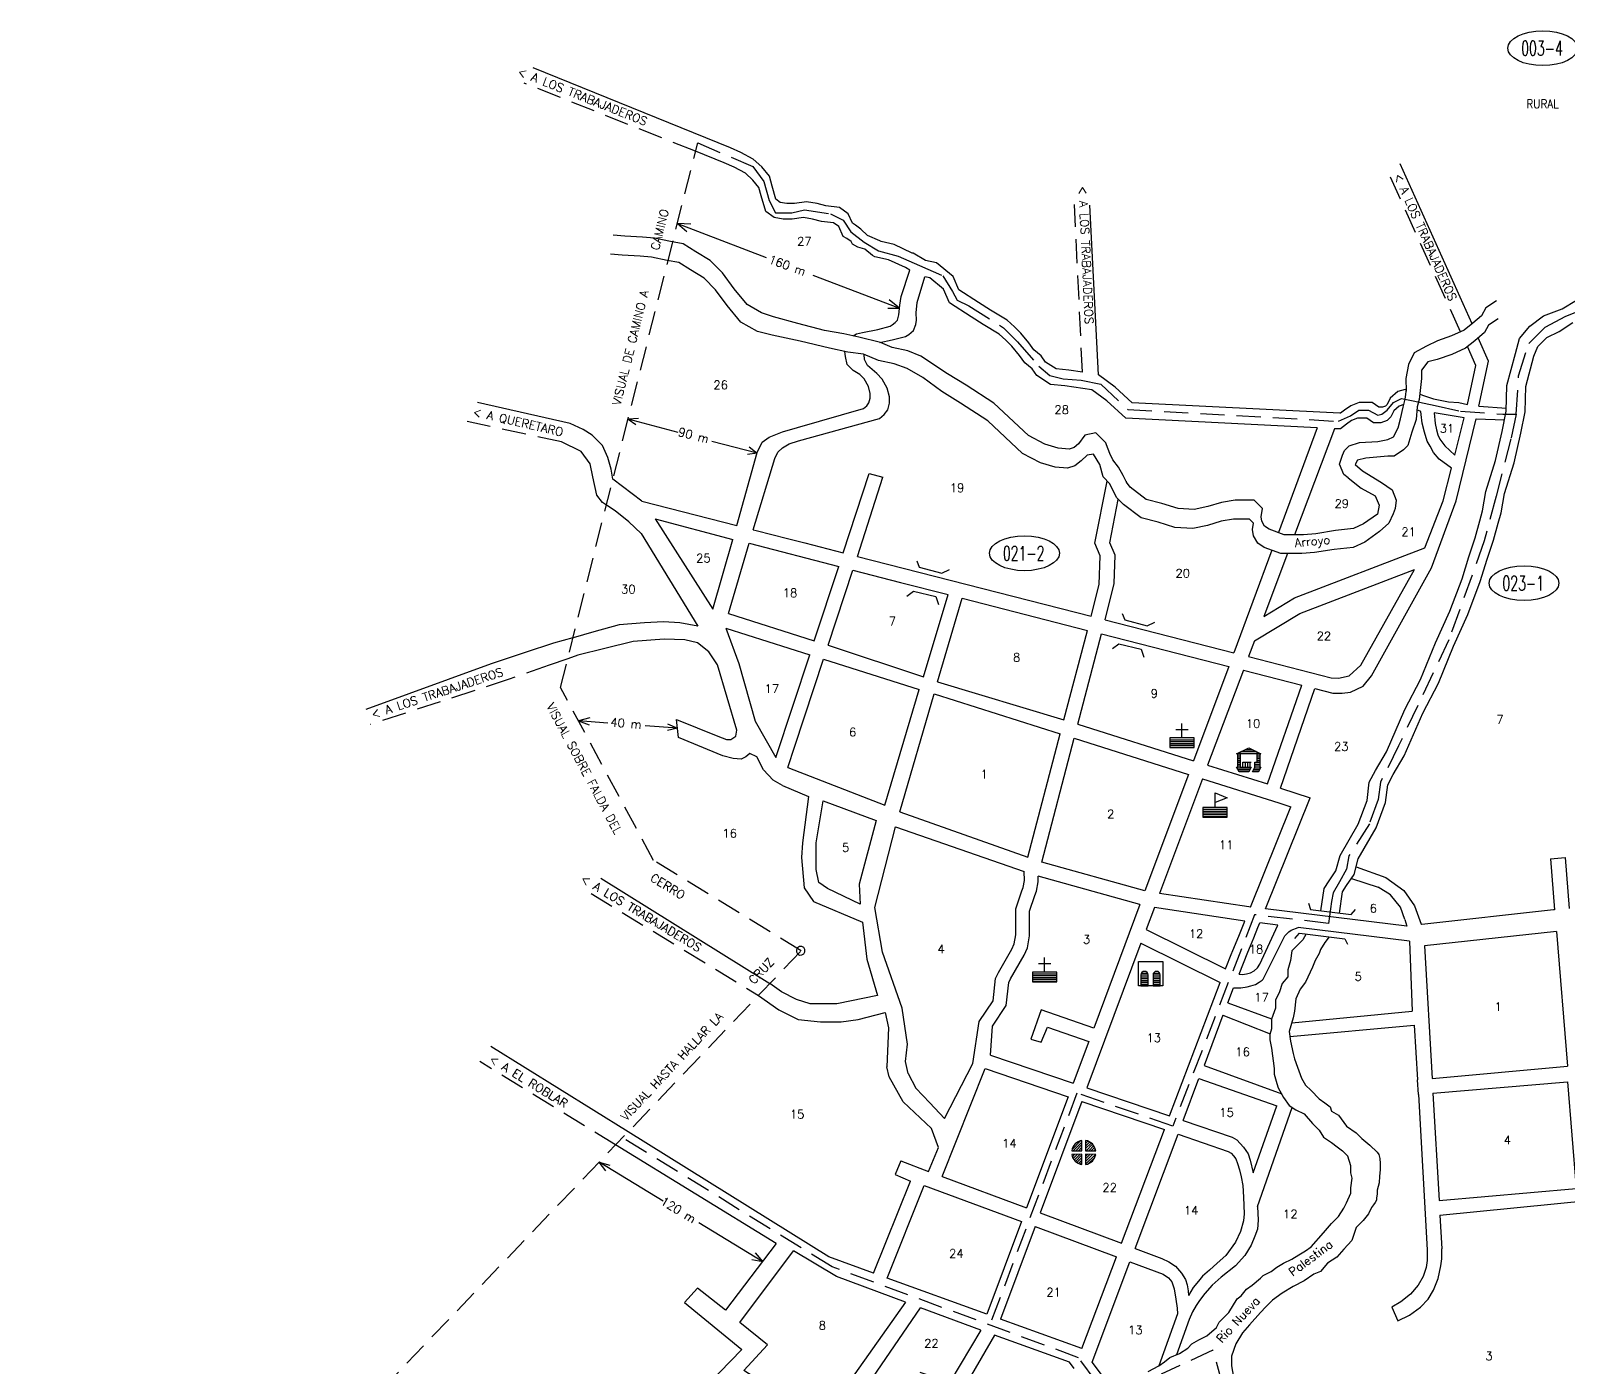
# Model space of a CAD drawing. Extents: x 525738 to 527902, y 1746023 to 1748144.
# Drawn here: x 525771 to 527040, y 1747041 to 1748144 of the extents above; entities that cross this region are included whole.
import ezdxf

# ---------------------------------------------------------------- set-up
doc = ezdxf.new("R2010")
doc.units = 0
doc.header["$LTSCALE"] = 80
doc.header["$MEASUREMENT"] = 0
doc.linetypes.add('HIDDEN', pattern=[0.375, 0.25, -0.125])
doc.layers.get('0').update_dxf_attribs({"linetype": 'CONTINUOUS'})
for name, color, linetype in [('4', 9, 'CONTINUOUS'), ('6', 10, 'CONTINUOUS'), ('9', 5, 'CONTINUOUS'), ('A', 3, 'CONTINUOUS'), ('C', 1, 'CONTINUOUS'), ('D', 6, 'CONTINUOUS'), ('F', 15, 'CONTINUOUS')]:
    doc.layers.add(name, color=color, linetype=linetype)
doc.styles.add('ROMANS', font='ROMANS', dxfattribs={"height": 7})

# ---------------------------------------------------------------- blocks, each defined once
blk = doc.blocks.new('IGL')
for p, q in [((-5, 5), (5, 5)), ((0, -2), (0, 10)), ((-10, -3.5), (10, -3.5)), ((-10, -5), (10, -5)), ((-10, -6.5), (10, -6.5)), ((-10, -8), (10, -8)), ((-10, -9.5), (10, -9.5))]:
    blk.add_line(p, q)
blk.add_lwpolyline([(-10, -2), (-10, -10), (10, -10), (10, -2)], close=True)
blk = doc.blocks.new('ESC')
for p, q in [((0, -2), (0, 10)), ((0, 10), (10, 6)), ((10, 6), (0, 2)), ((-10, -3.5), (10, -3.5)), ((-10, -5), (10, -5)), ((-10, -6.5), (10, -6.5)), ((-10, -8), (10, -8)), ((-10, -9.5), (10, -9.5))]:
    blk.add_line(p, q)
blk.add_lwpolyline([(-10, -2), (-10, -10), (10, -10), (10, -2)], close=True)
blk = doc.blocks.new('PLZ')
for p, q in [((-9, 5.5), (9, 5.5)), ((-9, 4), (-7, 4)), ((-9, 2.5), (-7, 2.5)), ((-9, 1), (-7, 1)), ((-6, 7), (6, 7)), ((-3, 8.5), (3, 8.5)), ((7, 4), (9, 4)), ((7, 2.5), (9, 2.5)), ((7, 1), (9, 1)), ((-9.75, -6.5), (1.75, -6.5)), ((-9, -0.5), (-7, -0.5)), ((-9, -2), (-7, -2)), ((-9, -3.5), (-7, -3.5)), ((-9, -5), (-7, -5)), ((-9, -8), (1, -8)), ((-8.25, -9.5), (0.25, -9.5)), ((-5, -2), (2, -2)), ((-5, -6), (-5, -2)), ((-3, -2), (-3, -6)), ((-1, -2), (-1, -6)), ((1, -2), (1, -6)), ((3.25, -9.5), (8.25, -9.5)), ((4, -8), (9, -8)), ((4.75, -6.5), (9.75, -6.5)), ((5, -3.5), (9, -3.5)), ((5, -5), (9, -5)), ((7, -0.5), (9, -0.5)), ((7, -2), (9, -2))]:
    blk.add_line(p, q)
blk.add_lwpolyline([(0, 10), (10, 5), (9, 5), (9, -6), (10, -6), (8, -10), (3, -10), (5, -6), (5, -2), (7, -2), (7, 5), (-7, 5), (-7, -6), (2, -6), (0, -10), (-8, -10), (-10, -6), (-9, -6), (-9, 5), (-10, 5)], close=True)
blk = doc.blocks.new('PAL')
for p, q in [((-7.598076, 0.5), (-2.401924, 0.5)), ((2.401924, 0.5), (7.598076, 0.5)), ((-8, -1), (-2, -1)), ((-8, -2.5), (-2, -2.5)), ((-8, -4), (-2, -4)), ((-8, -5.5), (-2, -5.5)), ((-8, -7), (-2, -7)), ((-8, -8.5), (-2, -8.5)), ((-8, -10), (-2, -10)), ((2, -1), (8, -1)), ((2, -2.5), (8, -2.5)), ((2, -4), (8, -4)), ((2, -5.5), (8, -5.5)), ((2, -7), (8, -7)), ((2, -8.5), (8, -8.5)), ((2, -10), (8, -10))]:
    blk.add_line(p, q)
blk.add_lwpolyline([(-10, -10), (-10, 10), (10, 10), (10, -10)], close=True)
for points in [[(-2, -10), (-2, -1, 1), (-8, -1), (-8, -10)], [(8, -10), (8, -1, 1), (2, -1), (2, -10)]]:
    blk.add_lwpolyline(points, format="xyb")
blk = doc.blocks.new('ELL')
blk.add_circle((0, 0), 1)
blk = doc.blocks.new('POSTE')
at = {"layer": 'F', "color": 15}
for p, q in [((2.970378, -2.302017), (2.055459, -3.941902)), ((2.055459, -3.941902), (2.083059, -5.819543)), ((2.083059, -5.819543), (3.045781, -7.431828)), ((4.582663, -1.339295), (2.970378, -2.302017)), ((3.045781, -7.431828), (4.685666, -8.346746)), ((6.460304, -1.311695), (4.582663, -1.339295)), ((4.685666, -8.346746), (6.563307, -8.319147)), ((8.100188, -2.226614), (6.460304, -1.311695)), ((6.563307, -8.319147), (8.175592, -7.356424)), ((9.062911, -3.838899), (8.100188, -2.226614)), ((8.175592, -7.356424), (9.09051, -5.71654)), ((9.09051, -5.71654), (9.062911, -3.838899))]:
    blk.add_line(p, q, dxfattribs=at)
blk = doc.blocks.new('SME')
for p, q in [((-9.88686, 1.5), (-1.498153, 1.506218)), ((-9.650157, 2.621921), (-2.621921, 9.650157)), ((-8.64984, 1.500917), (-1.499727, 8.65103)), ((-6.526947, 1.50249), (-1.49926, 6.530177)), ((-4.404053, 1.504064), (-1.498793, 4.409324)), ((-2.281159, 1.505637), (-1.498325, 2.288471)), ((-1.498153, 1.506218), (-1.5, 9.88686)), ((1.5, 9.88686), (1.524648, 1.506218)), ((1.507269, 7.415385), (3.47039, 9.378507)), ((1.513489, 5.300286), (4.919461, 8.706257)), ((1.51971, 3.185186), (6.189124, 7.8546)), ((1.524648, 1.506218), (9.88686, 1.5)), ((1.961737, 1.505893), (7.295316, 6.839471)), ((4.081481, 1.504317), (8.241248, 5.664083)), ((6.201226, 1.50274), (9.018655, 4.32017)), ((8.32097, 1.501164), (9.604462, 2.784657)), ((-1.498153, -1.433517), (-9.88686, -1.5)), ((-9.835546, -1.806109), (-9.526582, -1.497145)), ((-9.378507, -3.47039), (-7.388315, -1.480198)), ((-8.706257, -4.919461), (-5.250048, -1.463252)), ((-7.8546, -6.189124), (-3.111781, -1.446305)), ((-6.839471, -7.295316), (-1.498267, -1.954111)), ((-5.664083, -8.241248), (-1.49873, -4.075895)), ((-4.32017, -9.018655), (-1.499194, -6.197679)), ((-2.784656, -9.604462), (-1.499657, -8.319463)), ((-1.5, -9.88686), (-1.498153, -1.433517)), ((1.524648, -1.433517), (1.5, -9.88686)), ((1.500949, -9.561497), (9.565005, -1.497441)), ((1.507152, -7.433974), (7.460417, -1.480709)), ((1.513356, -5.30645), (5.355829, -1.463976)), ((1.519559, -3.178927), (3.251241, -1.447244)), ((9.88686, -1.5), (1.524648, -1.433517)), ((4.033158, -9.150609), (9.150609, -4.033158))]:
    blk.add_line(p, q)
for start, end in [(98.626927, 171.373073), (8.626927, 81.373073), (188.626927, 261.373073), (278.626927, 351.373073)]:
    blk.add_arc((0, 0), 10, start, end)
blk = doc.blocks.new('CUATRO')
at = {"layer": 'A', "color": 3}
blk.add_blockref('SME', (15.846091, -14.771418), dxfattribs=at)

msp = doc.modelspace()

# ---------------------------------------------------------------- linework, layer by layer
at = {"layer": '4', "linetype": 'HIDDEN'}
for points in [[(526208.396004, 1747601.630364), (526321.639392, 1748051.120479)], [(526321.639392, 1748051.120479), (526366.962544, 1748031.441158), (526376.042324, 1748019.123267), (526376.042324, 1748019.123267), (526380.58221, 1748003.563829), (526385.770658, 1747993.190865), (526399.390331, 1747993.190865), (526409.767219, 1747995.784107), (526431.169563, 1747992.542556), (526441.546452, 1747987.356077), (526448.032008, 1747977.631422), (526459.057457, 1747969.203392), (526470.73146, 1747962.071984), (526486.945357, 1747957.53381), (526504.456362, 1747949.754093), (526523.91303, 1747941.326057), (526531.695701, 1747928.359857), (526535.587034, 1747921.228449), (526545.315374, 1747916.690275), (526573.851829, 1747898.537595), (526585.525832, 1747886.868012), (526603.036838, 1747866.7704), (526612.116617, 1747858.990678), (526623.142067, 1747856.397441), (526638.058848, 1747855.100818), (526654.272738, 1747851.859271), (526676.323637, 1747831.113349), (526850.240172, 1747821.290063), (526859.968519, 1747825.828233), (526867.102636, 1747830.366408), (526874.885314, 1747830.366408), (526882.667985, 1747826.476547), (526885.910769, 1747827.124857), (526890.450662, 1747830.366408), (526895.63911, 1747836.849516), (526902.124672, 1747840.091067), (526902.124672, 1747840.091067), (526911.853019, 1747838.146139), (526930.012592, 1747834.256273), (526950.766395, 1747829.718099), (526985.788438, 1747827.124857), (526996.813894, 1747827.124857), (526998.759563, 1747858.892075), (527007.190795, 1747885.47281), (527020.810474, 1747899.087335), (527037.672938, 1747908.163684), (527054.535402, 1747914.646787)], [(526996.813894, 1747827.124857), (526992.468254, 1747806.885388), (526980.14567, 1747759.558659), (526970.417317, 1747722.604917), (526941.232249, 1747640.917689), (526899.724605, 1747553.395663), (526884.807791, 1747523.573343), (526882.862121, 1747509.31049), (526875.727998, 1747489.212839), (526858.778635, 1747462.767706), (526856.832965, 1747451.7464), (526850.995944, 1747441.373407), (526845.807484, 1747432.297039), (526844.510368, 1747425.165602), (526841.916132, 1747407.012865), (526780.951702, 1747414.144296), (526713.50169, 1747239.748337), (526634.377642, 1747266.977448), (526562.536527, 1747075.676595)], [(525771.440133, 1746672.660832), (526040.228679, 1747000.755444), (526407.006085, 1747384.511436), (526285.241675, 1747458.851758), (526208.396004, 1747601.630364)], [(526667.236904, 1747005.903701), (526635.697562, 1747048.690884), (526432.569404, 1747123.615436), (526259.53581, 1747230.214577)], [(526762.981344, 1746996.895872), (526746.648472, 1747054.883766), (526703.845073, 1747035.179144)]]:
    msp.add_lwpolyline(points, dxfattribs=at)
at = {"layer": '6', "color": 10, "linetype": 'CONTINUOUS'}
for points in [[(526451.822875, 1747983.1902), (526449.41158, 1747984.673511), (526445.790025, 1747992.517247), (526438.611596, 1747997.64275), (526427.391816, 1747999.04469), (526420.073279, 1748000.87363), (526411.364206, 1748002.324591), (526401.493409, 1748001.008984), (526395.042781, 1748001.008984), (526389.70233, 1748001.898722), (526386.02534, 1748004.571885), (526382.946612, 1748015.343353), (526380.728146, 1748023.47464), (526374.547806, 1748031.197137), (526367.320565, 1748037.699193), (526357.112406, 1748043.141482), (526348.742114, 1748047.00323), (526185.964181, 1748112.841265)], [(526960.43602, 1747901.645646), (526901.125945, 1748033.660872)], [(526471.824372, 1747970.150051), (526461.692227, 1747974.662388), (526456.060338, 1747979.729166), (526451.822875, 1747983.1902)], [(526638.962204, 1747861.800871), (526627.742097, 1747863.35863), (526617.400776, 1747864.446777), (526608.568975, 1747870.058108), (526605.052173, 1747875.331313), (526598.781487, 1747880.345961), (526594.82604, 1747885.994459), (526588.240487, 1747893.894137), (526582.917683, 1747899.214924), (526576.74782, 1747904.697167), (526563.22637, 1747913.064417), (526553.363919, 1747919.226116), (526537.069476, 1747929.897737), (526532.269077, 1747940.694545), (526518.616933, 1747952.067027), (526509.394885, 1747954.042428), (526499.442338, 1747960.011694), (526498.489629, 1747960.011694), (526483.646944, 1747967.133488), (526472.817527, 1747969.539111), (526471.824372, 1747970.150051)], [(526965.865483, 1747833.658189), (526974.053928, 1747870.969028), (526965.516482, 1747890.201056)], [(526956.65503, 1747835.125919), (526963.497349, 1747867.244588), (526956.488629, 1747882.873502)], [(526905.10269, 1747847.555209), (526899.227423, 1747845.84947), (526892.895911, 1747840.424512), (526890.292865, 1747835.220395), (526888.98733, 1747833.915355), (526886.521123, 1747832.990877), (526883.561156, 1747832.990877), (526877.972384, 1747836.715318), (526867.270889, 1747836.715318), (526860.336675, 1747834.115971), (526855.20788, 1747830.453932), (526851.96802, 1747828.024957), (526851.268547, 1747828.024957), (526679.986959, 1747836.585794), (526666.001031, 1747849.44797), (526652.350977, 1747859.681636)], [(526917.304052, 1747843.670599), (526921.008201, 1747842.363747), (526928.459929, 1747839.880777), (526940.879483, 1747837.397807), (526949.573164, 1747836.777067), (526956.65503, 1747835.125919)], [(526251.681235, 1747773.439809), (526250.26353, 1747781.751617), (526247.447592, 1747791.32218), (526242.942093, 1747801.45572), (526234.494273, 1747809.900337), (526227.172836, 1747814.404132), (526216.472269, 1747819.4709), (526139.878742, 1747836.923105)], [(526965.865483, 1747833.658189), (526988.667388, 1747832.195313)], [(526218.739057, 1747642.684417), (526202.549048, 1747638.368722), (526179.329154, 1747630.568133), (526151.275199, 1747621.076372), (526047.859182, 1747583.514033)], [(526381.001966, 1747357.303554), (526241.649972, 1747443.978825)], [(526264.151924, 1747235.044376), (526150.929824, 1747305.582202)]]:
    msp.add_lwpolyline(points, dxfattribs=at)
at = {"layer": '6', "color": 10, "linetype": 'HIDDEN'}
for points in [[(526319.861832, 1748044.064917), (526178.427498, 1748100.285173)], [(526950.954803, 1747895.213512), (526892.076123, 1748025.117557)], [(526246.292499, 1747752.050626), (526242.942093, 1747754.165871), (526238.436587, 1747760.35859), (526235.057464, 1747775.558898), (526232.804712, 1747786.255412), (526225.483274, 1747796.388953), (526209.150825, 1747804.270591), (526131.430922, 1747821.159824)], [(526214.389359, 1747625.419427), (526199.207932, 1747619.999541), (526166.168092, 1747608.502552), (526051.813688, 1747571.131004)], [(526233.663963, 1747431.683755), (526371.774261, 1747347.648686)], [(526253.841558, 1747224.256731), (526141.815597, 1747293.065737)]]:
    msp.add_lwpolyline(points, dxfattribs=at)
at = {"layer": '6', "linetype": 'HIDDEN'}
msp.add_lwpolyline([(526638.962204, 1747861.800871), (526632.47707, 1748000.232187)], dxfattribs=at)
at = {"layer": '6', "linetype": 'CONTINUOUS'}
msp.add_lwpolyline([(526652.350977, 1747859.681636), (526645.047173, 1747999.729547)], dxfattribs=at)
at = {"layer": '9', "linetype": 'CONTINUOUS'}
for points in [[(526658.761197, 1747801.833224), (526658.332619, 1747803.546889), (526650.116794, 1747811.759603), (526640.987479, 1747809.934427), (526635.843506, 1747802.735594), (526632.024519, 1747799.554312), (526627.959017, 1747798.393181), (526619.04371, 1747799.135839), (526607.950968, 1747802.303994), (526594.34886, 1747809.502381), (526565.965068, 1747836.155844), (526543.007204, 1747851.161065), (526527.790099, 1747860.456889), (526505.694273, 1747874.925035), (526494.993719, 1747879.428825), (526482.040419, 1747882.243691), (526472.466236, 1747886.184508), (526454.444251, 1747890.688298), (526442.054136, 1747893.503168), (526426.284899, 1747896.318034), (526404.3206, 1747901.947775), (526384.045869, 1747907.577511), (526374.229993, 1747910.817982), (526362.293819, 1747917.529541), (526351.755744, 1747930.494561), (526342.073912, 1747943.692064), (526331.831346, 1747953.930749), (526320.086869, 1747961.155385), (526309.729779, 1747967.743761), (526299.24021, 1747969.650233), (526286.026786, 1747972.291917), (526276.142382, 1747973.190156), (526261.428214, 1747974.055369), (526251.990869, 1747974.912982)], [(526667.032572, 1747758.291211), (526661.584644, 1747769.571922), (526656.136723, 1747775.406778), (526653.412756, 1747785.520519), (526647.964835, 1747794.0783), (526642.906046, 1747793.300322), (526638.000985, 1747788.74255), (526632.807752, 1747784.416497), (526626.748978, 1747782.686075), (526616.362506, 1747783.551284), (526604.244964, 1747787.012128), (526589.530795, 1747794.799029), (526560.968007, 1747821.620578), (526538.463986, 1747836.329167), (526522.884282, 1747845.846496), (526507.383834, 1747857.472848), (526494.430534, 1747864.791509), (526483.729981, 1747868.732321), (526470.776681, 1747871.547192), (526458.386559, 1747876.613955), (526445.433259, 1747878.302874), (526430.227206, 1747881.680718), (526406.010161, 1747887.310454), (526382.919493, 1747892.377222), (526370.958991, 1747895.263457), (526357.110365, 1747903.050363), (526345.858351, 1747916.893744), (526336.337422, 1747929.871917), (526326.816486, 1747939.389245), (526315.564479, 1747946.310938), (526306.043543, 1747952.367417), (526296.522613, 1747954.097839), (526283.539522, 1747956.693475), (526274.018586, 1747957.558683), (526259.304418, 1747958.423897), (526249.783488, 1747959.289105)], [(526835.65405, 1747417.448088), (526838.263431, 1747435.748736), (526842.565994, 1747442.200136), (526848.120528, 1747450.276407), (526851.443112, 1747463.008152), (526866.337031, 1747488.77632), (526873.746511, 1747508.351107), (526875.495988, 1747523.507469), (526880.712562, 1747533.284844), (526889.675585, 1747548.558541), (526904.877948, 1747583.454448), (526917.847669, 1747608.256686), (526930.219931, 1747638.613452), (526942.056316, 1747664.530961), (526952.083181, 1747691.259125), (526957.803189, 1747709.531415), (526962.86103, 1747725.260943), (526966.772548, 1747739.225366), (526968.947987, 1747747.380171), (526971.801212, 1747763.352191), (526979.773373, 1747788.967283), (526985.341624, 1747812.901686), (526988.60086, 1747829.734719), (526989.172678, 1747850.883829), (526996.113852, 1747877.347085), (526999.638171, 1747889.644249), (527008.121974, 1747899.820956), (527019.433706, 1747908.30154), (527034.704549, 1747913.955268), (527046.581869, 1747921.305109)], [(526980.592838, 1747920.664166), (526971.769092, 1747914.783898), (526968.118582, 1747908.397935), (526961.102872, 1747902.164112), (526953.926314, 1747896.584458), (526943.436571, 1747891.744873), (526931.84911, 1747887.608061), (526922.724383, 1747883.226956), (526912.567946, 1747877.893705), (526907.937195, 1747868.056375), (526905.676747, 1747856.653881), (526905.991513, 1747846.27298)], [(526981.780344, 1747905.902089), (526973.990492, 1747900.710823), (526970.52833, 1747894.654343), (526962.738478, 1747887.732655), (526954.948626, 1747881.676176), (526943.696619, 1747876.48491), (526931.57907, 1747872.158852), (526923.789218, 1747870.42843), (526918.595986, 1747863.506742), (526918.595986, 1747856.585049), (526916.864908, 1747839.280824), (526915.133831, 1747833.224345), (526914.268289, 1747822.841813), (526910.806134, 1747812.459276), (526907.343979, 1747801.21153), (526903.881824, 1747797.750686), (526896.091972, 1747792.55942), (526890.898733, 1747792.55942), (526872.722416, 1747790.828998), (526865.798099, 1747789.098576), (526864.067022, 1747785.637727), (526870.125796, 1747780.446461), (526885.7055, 1747770.929138), (526894.360894, 1747764.872658), (526897.823049, 1747756.220548), (526896.957507, 1747749.298855), (526895.22643, 1747744.972802), (526891.764275, 1747737.185901), (526883.974423, 1747730.264208), (526871.856874, 1747721.612098), (526862.335944, 1747717.28604), (526846.75624, 1747715.555618), (526830.310994, 1747712.959983), (526819.924529, 1747712.094774), (526802.613747, 1747712.094774), (526788.765121, 1747717.28604), (526783.571888, 1747720.746885), (526780.109727, 1747726.803364), (526779.244191, 1747731.99463), (526780.109727, 1747737.185901), (526776.647572, 1747740.646745), (526772.319875, 1747740.646745), (526763.664487, 1747740.646745), (526753.278016, 1747738.916323), (526742.026009, 1747735.455479), (526729.90846, 1747732.859843), (526715.194298, 1747733.725057), (526701.345671, 1747738.05111), (526687.497045, 1747741.511954), (526672.782883, 1747752.759704), (526667.032572, 1747758.291211)], [(526850.934773, 1747415.557554), (526853.448693, 1747433.188694), (526856.842184, 1747438.277002), (526863.063579, 1747447.322886), (526866.45707, 1747460.326339), (526881.162202, 1747485.767885), (526889.080346, 1747506.686489), (526890.777094, 1747521.386047), (526895.301747, 1747529.86656), (526904.405328, 1747545.37978), (526919.676106, 1747580.432729), (526932.684549, 1747605.309014), (526945.12741, 1747635.839003), (526957.004677, 1747661.84603), (526967.185203, 1747688.9838), (526972.955161, 1747707.415655), (526978.045421, 1747723.246004), (526982.004506, 1747737.380243), (526984.266842, 1747745.860789), (526987.094759, 1747761.691137), (526995.012935, 1747787.13277), (527000.668775, 1747811.443664), (527004.062272, 1747828.970122), (527004.62786, 1747849.888793), (527011.232437, 1747875.068771), (527014.625947, 1747882.983965), (527021.978556, 1747890.333787), (527032.159087, 1747895.422124), (527043.470787, 1747902.771946)], [(526858.127711, 1747774.698965), (526854.625478, 1747777.42189), (526851.123246, 1747785.979652), (526853.458068, 1747793.370449), (526855.014618, 1747797.260339), (526858.905982, 1747801.150233), (526867.466984, 1747803.873158), (526882.643317, 1747804.651136), (526890.815186, 1747806.207092), (526895.484823, 1747808.54103), (526899.376188, 1747815.931823), (526901.32187, 1747823.32262), (526903.656692, 1747833.047346), (526905.213241, 1747839.660165), (526905.66816, 1747843.531867), (526905.991513, 1747846.27298)], [(526675.283491, 1747771.117726), (526672.480493, 1747776.573747), (526668.589122, 1747783.575567), (526663.919472, 1747789.410418), (526661.584644, 1747794.856283), (526658.761197, 1747801.833224)], [(526858.127711, 1747774.698965), (526869.023534, 1747766.141204), (526880.308496, 1747759.917376), (526883.810722, 1747752.137592), (526882.419205, 1747744.767094), (526870.945581, 1747736.574756), (526862.652988, 1747732.806822), (526847.786201, 1747731.155583), (526831.412516, 1747728.571243), (526821.43678, 1747727.740248), (526805.298838, 1747727.740248), (526792.91072, 1747732.384031), (526789.255443, 1747734.81996), (526786.877211, 1747738.980284), (526786.310851, 1747742.377172), (526787.477633, 1747749.375249), (526780.558044, 1747756.292219), (526764.960154, 1747756.292219), (526753.79766, 1747754.432509), (526742.429776, 1747750.936024), (526731.23553, 1747748.538164), (526717.878594, 1747749.323571), (526704.500567, 1747753.502617), (526691.559815, 1747756.736579), (526678.337187, 1747766.844175), (526675.283491, 1747771.117726), (526675.200789, 1747771.944427)]]:
    msp.add_lwpolyline(points, dxfattribs=at)
at = {"layer": '9'}
for points in [[(526823.546613, 1747398.336623), (526820.779732, 1747393.491974), (526811.742018, 1747384.44939), (526810.612304, 1747376.537129), (526808.352875, 1747368.624868), (526808.352875, 1747362.973253), (526803.834018, 1747357.321638), (526801.57459, 1747350.5397), (526798.185447, 1747343.757763), (526798.185447, 1747336.975825), (526794.796304, 1747327.933241), (526794.796304, 1747320.02098), (526793.66659, 1747315.499688), (526793.66659, 1747310.978396), (526794.796304, 1747304.196458), (526797.055733, 1747287.241613), (526797.055733, 1747282.720321), (526799.315161, 1747274.80806), (526800.444875, 1747271.417091), (526804.963732, 1747263.50483), (526809.48259, 1747256.722892), (526815.131161, 1747253.331923), (526821.909446, 1747249.940954), (526828.687732, 1747242.028693), (526834.336303, 1747236.377078), (526837.725446, 1747230.725463), (526844.503732, 1747226.204171), (526849.022589, 1747222.813202), (526853.541446, 1747219.422233), (526857.862364, 1747215.098987)], [(526842.62977, 1747395.952132), (526838.855161, 1747391.231328), (526835.466018, 1747385.579713), (526834.336303, 1747382.188744), (526830.947161, 1747376.537129), (526828.687732, 1747370.885514), (526823.039161, 1747358.451961), (526818.520304, 1747352.800346), (526815.131161, 1747344.888086), (526814.001447, 1747334.715179), (526812.871732, 1747329.063564), (526809.48259, 1747317.760334), (526810.612304, 1747309.848073), (526812.871732, 1747299.675166), (526814.001447, 1747295.153874), (526816.260875, 1747288.371936), (526819.650018, 1747279.329352), (526823.039161, 1747273.677737), (526827.558018, 1747269.156445), (526834.336303, 1747262.374507), (526838.855161, 1747258.983538), (526843.374018, 1747255.592569), (526844.503732, 1747252.2016), (526850.152303, 1747248.810631), (526856.930589, 1747239.768047), (526864.838589, 1747234.116432), (526869.357446, 1747229.59514), (526876.135731, 1747223.943525), (526882.050087, 1747218.189826), (526883.346662, 1747216.40771)], [(526693.087137, 1747037.428175), (526702.124852, 1747041.950563), (526706.643709, 1747045.342354), (526711.162566, 1747048.734145), (526719.070566, 1747052.125936), (526725.848851, 1747056.648324), (526729.237994, 1747060.040115), (526734.886565, 1747063.431906), (526741.664851, 1747066.823697), (526749.572851, 1747073.607279), (526751.832279, 1747078.129667), (526756.351136, 1747082.652055), (526759.740279, 1747086.043847), (526766.518565, 1747097.349817), (526769.907708, 1747099.611011), (526774.426565, 1747105.263996), (526778.945422, 1747108.655787), (526785.723707, 1747114.308772), (526787.983136, 1747116.569966), (526794.761422, 1747119.961757), (526799.280279, 1747123.353548), (526804.92885, 1747126.745339), (526811.707136, 1747130.13713), (526817.355707, 1747133.528921), (526823.004278, 1747136.920712), (526827.523135, 1747140.312503), (526837.690564, 1747151.618473), (526844.468849, 1747159.532652), (526850.117421, 1747165.185637), (526854.636278, 1747171.969219), (526856.895706, 1747176.491607), (526860.284849, 1747184.405786), (526860.284849, 1747188.928174), (526861.414563, 1747196.842353), (526860.284849, 1747201.364741), (526860.284849, 1747207.017726), (526857.862364, 1747215.098987)], [(526881.655441, 1747180.508627), (526881.417197, 1747178.762152), (526880.464215, 1747176.618757), (526878.955327, 1747174.713513), (526877.36702, 1747172.570114), (526874.971135, 1747167.446831), (526870.452278, 1747161.793846), (526864.803706, 1747156.140861), (526861.116581, 1747145.530336), (526854.614873, 1747138.221441), (526848.925874, 1747131.724647), (526841.079707, 1747126.745339), (526835.431135, 1747119.961757), (526829.782564, 1747117.700563), (526821.874564, 1747112.047578), (526812.83685, 1747107.52519), (526803.799136, 1747101.872205), (526795.891136, 1747096.21922), (526790.242565, 1747090.566235), (526785.723707, 1747086.043847), (526776.685993, 1747075.868473), (526771.037422, 1747069.084891), (526765.388851, 1747060.040115), (526761.999708, 1747049.864742), (526761.999708, 1747041.950563), (526765.325495, 1747023.398906)]]:
    msp.add_lwpolyline(points, dxfattribs=at)
at = {"layer": '9', "color": 5, "linetype": 'CONTINUOUS'}
msp.add_lwpolyline([(526883.346662, 1747216.40771), (526884.31909, 1747213.167501), (526884.661341, 1747208.841109), (526884.661341, 1747203.722052), (526884.149799, 1747198.602994), (526883.638258, 1747192.972031), (526882.103633, 1747186.829162), (526881.973103, 1747183.525259), (526881.655441, 1747180.508627)], dxfattribs=at)
at = {"layer": 'D', "linetype": 'CONTINUOUS'}
for points in [[(526304.847048, 1747984.467646), (526378.158512, 1747956.534632)], [(526315.905254, 1747983.924544), (526304.847048, 1747984.467646), (526312.659576, 1747978.025825)], [(526416.653245, 1747941.867432), (526488.143071, 1747914.628496)], [(526478.486413, 1747914.610286), (526488.143071, 1747914.628496), (526479.666917, 1747921.394361)], [(526272.845876, 1747823.720572), (526264.155653, 1747822.953759), (526270.559181, 1747818.621696)], [(526305.378844, 1747812.094134), (526264.155653, 1747822.953759)], [(526370.598829, 1747794.912918), (526333.392629, 1747804.714327)], [(526363.955588, 1747800.336343), (526370.598829, 1747794.912918), (526362.548608, 1747794.006938)], [(526232.50279, 1747576.63132), (526223.161523, 1747574.196154), (526232.125566, 1747570.976099)], [(526247.606384, 1747572.337), (526223.161523, 1747574.196154)], [(526304.998262, 1747567.972062), (526278.309831, 1747570.00185)], [(526296.618735, 1747571.730059), (526304.998262, 1747567.972062), (526296.806993, 1747566.074838)], [(526293.069933, 1747177.895482), (526240.234106, 1747210.019373)], [(526245.801861, 1747202.938848), (526240.234106, 1747210.019373), (526249.213857, 1747207.553333)], [(526375.418455, 1747127.828035), (526322.526318, 1747159.986162)], [(526368.954329, 1747135.308224), (526375.418455, 1747127.828035), (526366.1432, 1747129.488238)]]:
    msp.add_lwpolyline(points, dxfattribs=at)
at = {"layer": 'F'}
for p, q in [((526353.773103, 1747735.364218), (526370.77287, 1747795.528873)), ((526367.361175, 1747731.88086), (526385.157901, 1747790.524676)), ((526441.73, 1747712.814), (526463.113232, 1747778.244748)), ((526463.113232, 1747778.244748), (526474.398246, 1747775.132817)), ((526453.381165, 1747709.827499), (526474.398246, 1747775.132817)), ((526275.467584, 1747755.438154), (526353.773103, 1747735.364218)), ((526286.575702, 1747740.689212), (526334.126184, 1747666.198026)), ((526286.575702, 1747740.689212), (526350.449486, 1747723.662655)), ((526274.871604, 1747728.592295), (526321.671806, 1747652.303698)), ((526367.361175, 1747731.88086), (526369.702177, 1747731.280735)), ((526369.702177, 1747731.280735), (526395.734, 1747724.606)), ((526395.734, 1747724.606), (526410.067, 1747720.931)), ((526334.126184, 1747666.198026), (526350.449248, 1747723.662719)), ((526346.90094, 1747662.650824), (526364.082196, 1747720.785981)), ((526364.082196, 1747720.785981), (526437.963, 1747701.391)), ((526410.067, 1747720.931), (526441.73, 1747712.814)), ((526417.757, 1747640.118), (526437.963, 1747701.391)), ((526453.381165, 1747709.827499), (526646.056, 1747660.431)), ((526429.2, 1747636.5), (526449.613942, 1747698.404823)), ((526449.613942, 1747698.404823), (526489.01, 1747688.305)), ((526489.01, 1747688.305), (526528.201, 1747678.257)), ((526646.056, 1747660.431), (526652.842711, 1747686.529382)), ((526657.68, 1747657.451), (526665.086883, 1747687.495007)), ((526507.857398, 1747610.477426), (526528.201, 1747678.257)), ((526519.540939, 1747606.298764), (526539.875, 1747675.264)), ((526539.875, 1747675.264), (526643.019, 1747648.821)), ((526346.90094, 1747662.650824), (526417.757, 1747640.118)), ((526344.771817, 1747650.590347), (526413.999, 1747628.72)), ((526623.715, 1747575.013), (526643.019, 1747648.821)), ((526657.68, 1747657.451), (526763.910554, 1747630.216981)), ((526429.2, 1747636.5), (526507.857398, 1747610.477426)), ((526635.171, 1747571.391), (526654.643, 1747645.841)), ((526654.643, 1747645.841), (526759.687458, 1747618.911198)), ((526386.115956, 1747543.868171), (526413.999, 1747628.72)), ((526401.707, 1747553.129), (526425.441, 1747625.103)), ((526425.441, 1747625.103), (526504.365009, 1747600.004238)), ((526775.978979, 1747627.123034), (526844.225, 1747609.627)), ((526771.708771, 1747615.83101), (526819.932914, 1747603.706088)), ((526475.843854, 1747504.581849), (526504.365009, 1747600.004238)), ((526500.678, 1747601.32), (526500.678, 1747601.32)), ((526519.540939, 1747606.298764), (526623.715, 1747575.013)), ((526791.704865, 1747522.077308), (526819.932914, 1747603.706088)), ((526802.290382, 1747518.550135), (526830.61102, 1747600.792025)), ((526830.61102, 1747600.792025), (526845.479196, 1747597.076386)), ((526488.313818, 1747499.173544), (526516.702111, 1747596.366626)), ((526516.702111, 1747596.366626), (526620.675, 1747563.388)), ((526594.062, 1747461.634), (526620.675, 1747563.388)), ((526605.429862, 1747457.67547), (526632.131, 1747559.767)), ((526632.131, 1747559.767), (526726.458096, 1747529.949168)), ((526635.171, 1747571.391), (526730.661773, 1747541.205608)), ((526395.923, 1747535.589), (526401.707, 1747553.129)), ((526395.923, 1747535.589), (526475.843854, 1747504.581849)), ((526742.118755, 1747537.583965), (526791.704865, 1747522.077308)), ((526737.915066, 1747526.327494), (526800.904, 1747506.416)), ((526789.849192, 1747418.947114), (526826.792865, 1747510.731758)), ((526488.313818, 1747499.173544), (526594.062, 1747461.634)), ((526777.518386, 1747420.448695), (526810.854, 1747503.271)), ((526800.904, 1747506.416), (526810.854, 1747503.271)), ((526484.797028, 1747486.833892), (526591.009, 1747449.964)), ((527025.014636, 1747460.210815), (527028.435814, 1747418.351133)), ((527037.154053, 1747461.277349), (527040.455259, 1747419.271774)), ((526864.729086, 1747453.70491), (526889.368328, 1747444.863403)), ((526860.894492, 1747444.169042), (526883.030868, 1747437.019996)), ((526889.368328, 1747444.863403), (526904.155737, 1747434.304971)), ((526904.155737, 1747434.304971), (526912.90747, 1747421.634852)), ((526912.90747, 1747421.634852), (526918.438436, 1747406.310354)), ((526768.437, 1747397.886), (526772.898619, 1747408.970888)), ((526904.994, 1747410.174), (526906.436146, 1747404.749768)), ((526691.449489, 1747401.903806), (526757.001, 1747369.473)), ((526762.569, 1747383.306), (526768.437, 1747397.886)), ((526777.611, 1747388.541), (526780.254, 1747395.107)), ((526780.254, 1747395.107), (526783.717, 1747403.712)), ((526783.717, 1747403.712), (526785.210814, 1747407.423305)), ((526788.68, 1747362.166), (526805.98, 1747396.797)), ((526805.98, 1747396.797), (526809.128, 1747399.947)), ((526809.128, 1747399.947), (526811.264, 1747401.372)), ((526811.264, 1747401.372), (526816.98564, 1747403.553933)), ((527029.905134, 1747400.373338), (527038.980183, 1747289.33598)), ((526687.229317, 1747390.603197), (526752.506936, 1747358.308031)), ((526757.001, 1747369.473), (526762.331, 1747382.715)), ((526762.331, 1747382.715), (526762.569, 1747383.306)), ((526768.212636, 1747365.192879), (526775.481, 1747383.249)), ((526775.481, 1747383.249), (526777.611, 1747388.541)), ((526908.810305, 1747392.372009), (526910.852923, 1747334.572688)), ((526921.05855, 1747388.384671), (526927.332, 1747279.06)), ((526710.788, 1747248.221), (526752.506936, 1747358.308031)), ((526758.901737, 1747341.627855), (526763.662, 1747353.884)), ((526758.901737, 1747341.627855), (526794.909029, 1747328.234004)), ((526811.624536, 1747324.904003), (526910.852923, 1747334.572688)), ((526754.750065, 1747331.252605), (526739.252323, 1747289.833782)), ((526754.750065, 1747331.252605), (526793.766504, 1747315.899559)), ((526810.076517, 1747313.600605), (526912.513595, 1747322.952409)), ((526912.513595, 1747322.952409), (526915.376, 1747277.943)), ((526563.041, 1747298.383), (526631.323073, 1747275.200361)), ((526523.24, 1747198.24), (526558.603, 1747287.216)), ((526558.603, 1747287.216), (526627.122712, 1747263.9528)), ((526739.252323, 1747289.833782), (526803.350119, 1747266.330175)), ((526927.332, 1747279.06), (527038.980183, 1747289.33598)), ((526642.691183, 1747271.340742), (526710.788, 1747248.221)), ((526722.158, 1747244.361), (526734.895031, 1747279.112207)), ((526734.895031, 1747279.112207), (526799.454605, 1747256.622696)), ((526916.064, 1747265.955), (526915.376, 1747277.943)), ((526928.02, 1747267.072), (527038.980183, 1747276.205855)), ((527038.980183, 1747276.205855), (527046.368677, 1747188.398146)), ((526638.490829, 1747260.093199), (526706.554, 1747236.985)), ((526779.670804, 1747201.283969), (526799.454605, 1747256.622696)), ((526916.064, 1747265.955), (526923.417, 1747137.806)), ((526928.02, 1747267.072), (526933.107, 1747178.413)), ((526722.158, 1747244.361), (526762.576762, 1747230.768402)), ((526783.299211, 1747173.464292), (526811.944948, 1747255.244681)), ((526671.182, 1747143.124), (526706.554, 1747236.985)), ((526682.427, 1747138.935), (526717.923, 1747233.125)), ((526717.923, 1747233.125), (526759.224986, 1747218.706587)), ((526489.087552, 1747211.00129), (526511.992, 1747202.43)), ((526466.545596, 1747118.464852), (526497.063181, 1747194.375198)), ((526484.434132, 1747199.747281), (526497.063181, 1747194.375198)), ((526523.24, 1747198.24), (526592.891966, 1747172.291062)), ((526477.900973, 1747114.208198), (526508.418558, 1747190.827982)), ((526508.418558, 1747190.827982), (526588.693731, 1747161.049193)), ((526933.107, 1747178.413), (527046.368677, 1747188.398146)), ((526604.136946, 1747168.101729), (526671.182, 1747143.124)), ((526933.794, 1747166.425), (527058.682836, 1747178.550552)), ((526599.938742, 1747156.859943), (526666.951, 1747131.895)), ((526933.794, 1747166.425), (526935.397, 1747138.493)), ((526638.477326, 1747056.339599), (526666.951, 1747131.895)), ((526682.427, 1747138.935), (526704.591076, 1747130.588335)), ((526647.002336, 1747044.932565), (526678.196, 1747127.706)), ((526678.196, 1747127.706), (526705.596605, 1747117.521368))]:
    msp.add_line(p, q, dxfattribs=at)
at = {"layer": 'F', "linetype": 'CONTINUOUS'}
for points in [[(526444.659586, 1747971.977391), (526441.681403, 1747973.809425), (526437.955549, 1747981.879055), (526433.608712, 1747984.98276), (526423.673097, 1747986.22424), (526416.221389, 1747988.086461), (526408.769681, 1747989.327941), (526399.455043, 1747988.086461), (526392.003328, 1747988.086461), (526384.551621, 1747989.327941), (526377.720883, 1747994.293871), (526373.995029, 1748007.329421), (526372.132099, 1748014.157572), (526367.164291, 1748020.364977), (526360.954537, 1748025.951642), (526351.639898, 1748030.917568), (526343.567207, 1748034.642013), (526319.861832, 1748044.064917)], [(526465.88682, 1747958.183229), (526459.439474, 1747963.402882), (526453.807585, 1747965.091807), (526449.302079, 1747967.343709), (526448.175703, 1747969.595611), (526444.659586, 1747971.977391)], [(526493.119511, 1747948.110065), (526478.953693, 1747954.53806), (526467.776124, 1747957.02102), (526465.88682, 1747958.183229)], [(526449.831133, 1747891.736337), (526452.519688, 1747893.528029), (526457.50871, 1747894.43478), (526470.105418, 1747897.027237), (526480.39281, 1747899.837643), (526482.134337, 1747900.753889), (526484.425819, 1747902.76963), (526486.441155, 1747904.739479), (526487.608572, 1747909.018389), (526488.386851, 1747917.187212), (526489.554268, 1747924.189056), (526496.715713, 1747946.00614)], [(526471.900641, 1747886.325853), (526481.89885, 1747888.383527), (526492.921847, 1747891.394892), (526495.755553, 1747892.885753), (526499.521949, 1747896.198925), (526501.496172, 1747901.289718), (526502.060936, 1747904.676997), (526501.711242, 1747910.903122), (526502.693578, 1747919.23652), (526509.023676, 1747940.515028)], [(526496.715713, 1747946.00614), (526493.119511, 1747948.110065)], [(526832.625434, 1747815.901705), (526674.743884, 1747823.792794), (526659.219504, 1747838.06981), (526646.800002, 1747847.380911), (526624.444898, 1747850.484611), (526612.646365, 1747851.726091), (526601.285943, 1747858.943996), (526597.560089, 1747864.530661), (526591.350328, 1747869.496586), (526587.003497, 1747875.703992), (526580.793743, 1747883.152882), (526575.825935, 1747888.118807), (526570.237151, 1747893.084732), (526557.196652, 1747901.154363), (526547.261044, 1747907.361768), (526529.252738, 1747919.155839), (526524.28493, 1747930.329174), (526513.107368, 1747939.640284), (526509.023676, 1747940.515028)], [(526370.77287, 1747795.528873), (526374.758275, 1747803.990668), (526380.595361, 1747808.269573), (526391.491249, 1747812.548482), (526403.943694, 1747816.049405), (526458.304351, 1747831.753637), (526461.038296, 1747833.939964), (526462.855257, 1747836.534637), (526463.972327, 1747840.442914), (526463.972327, 1747844.096286), (526462.401981, 1747850.061347), (526458.830892, 1747856.227249), (526455.484251, 1747859.876752), (526449.948993, 1747863.196648), (526444.893512, 1747868.250212), (526443.405132, 1747874.697416), (526443.060624, 1747878.829927)], [(526385.157901, 1747790.524676), (526387.599858, 1747795.821845), (526391.491249, 1747799.322767), (526396.939197, 1747802.823694), (526404.721972, 1747805.157642), (526471.607461, 1747823.662154), (526475.554883, 1747826.818895), (526478.337203, 1747830.79213), (526479.911524, 1747836.300182), (526479.911524, 1747841.410012), (526477.977996, 1747848.754643), (526473.747206, 1747856.059595), (526469.472081, 1747860.721609), (526465.427651, 1747863.895369), (526461.53626, 1747867.396291), (526459.293336, 1747872.148303), (526458.93992, 1747876.387666)], [(526905.10269, 1747847.555209), (526905.959761, 1747847.320146)], [(526904.146341, 1747835.127564), (526900.157877, 1747833.72463), (526895.811053, 1747830.00019), (526893.327152, 1747825.034274), (526890.222275, 1747821.930574), (526885.254474, 1747820.068353), (526879.04472, 1747820.068353), (526873.455949, 1747823.792794), (526866.004241, 1747823.792794), (526861.03644, 1747821.930574), (526856.689615, 1747818.826873), (526851.721814, 1747815.102433), (526848.616937, 1747815.102433), (526846.7927, 1747815.19361)], [(526943.328975, 1747782.536231), (526933.315733, 1747789.98296), (526928.607393, 1747795.630827), (526925.782393, 1747800.808035), (526923.428223, 1747804.808604), (526921.074059, 1747812.339089), (526919.190719, 1747819.634248), (526918.484471, 1747826.929406), (526918.249053, 1747829.282684), (526914.935013, 1747830.839441)], [(526953.909608, 1747824.180503), (526929.222035, 1747828.331894), (526929.914495, 1747819.610276), (526931.022421, 1747814.21118), (526932.130348, 1747810.196471), (526933.792234, 1747806.597076), (526938.024067, 1747801.043361), (526946.097186, 1747793.431623)], [(526845.479196, 1747597.076386), (526853.201094, 1747596.876465), (526859.981527, 1747597.844733), (526870.636495, 1747602.686064), (526877.416934, 1747611.400464), (526926.817248, 1747700.481002), (526947.158553, 1747755.672204), (526963.625328, 1747823.450874), (526987.219983, 1747822.602881)], [(526946.097186, 1747793.431623), (526953.909608, 1747824.180503)], [(526921.473606, 1747716.925368), (526936.503584, 1747755.672204), (526943.328975, 1747782.536231)], [(526275.467584, 1747755.438154), (526251.681235, 1747773.439809)], [(526652.842711, 1747686.529382), (526653.633809, 1747710.253245), (526649.179733, 1747720.777062), (526659.459135, 1747771.848394)], [(526274.871604, 1747728.592295), (526264.906411, 1747738.402589), (526253.64266, 1747747.410178), (526246.292499, 1747752.050626)], [(526665.086883, 1747687.495007), (526665.865161, 1747710.834416), (526661.584644, 1747720.948157), (526668.558326, 1747756.823514)], [(526788.53983, 1747660.338612), (526813.926437, 1747675.571717), (526921.473606, 1747716.925368)], [(526502.349296, 1747706.250393), (526504.384905, 1747700.908935), (526522.959866, 1747695.949015), (526529.193924, 1747699.001274)], [(526780.960019, 1747640.294763), (526818.330285, 1747662.718601), (526912.992327, 1747699.117709)], [(526844.225, 1747609.627), (526850.29519, 1747609.463934), (526859.012894, 1747611.400464), (526868.69923, 1747620.114864), (526912.992327, 1747699.117709)], [(526494.206854, 1747677.126739), (526499.529674, 1747681.135261), (526518.115162, 1747676.631394), (526520.288131, 1747670.131974)], [(526671.778333, 1747662.843032), (526673.813942, 1747657.501574), (526692.388903, 1747652.541654), (526698.622961, 1747655.593913)], [(526321.671806, 1747652.303698), (526306.767928, 1747655.141457), (526293.283467, 1747655.850895), (526277.724161, 1747655.067973), (526256.84219, 1747653.398047), (526235.960213, 1747647.55331), (526218.752282, 1747642.736913)], [(526344.771817, 1747650.590347), (526355.417443, 1747621.503313), (526368.901911, 1747573.970841), (526386.115956, 1747543.868171)], [(526321.383284, 1747638.382761), (526311.02618, 1747640.952664), (526293.993179, 1747641.662103), (526268.443675, 1747639.533787), (526245.023299, 1747633.85827), (526222.595749, 1747628.349171), (526214.389359, 1747625.419427)], [(526391.678263, 1747520.911456), (526383.871478, 1747525.168092), (526375.870139, 1747533.801597), (526370.387036, 1747544.322944), (526364.539312, 1747547.145182), (526361.434982, 1747544.507497), (526357.333992, 1747542.445529), (526350.946618, 1747543.154968), (526342.430121, 1747545.283283), (526305.858939, 1747560.420139), (526304.161787, 1747575.31163), (526338.171875, 1747561.600386), (526345.268955, 1747558.762628), (526348.817495, 1747558.762628), (526353.075741, 1747561.600386), (526353.785452, 1747566.56646), (526337.991528, 1747620.229227), (526330.696314, 1747631.090312), (526321.383284, 1747638.382761)], [(526663.635891, 1747633.719378), (526668.958711, 1747637.7279), (526687.544199, 1747633.224033), (526689.717168, 1747626.724613)], [(526391.678263, 1747520.911456), (526412.969496, 1747511.688752), (526408.001545, 1747473.379051), (526407.29184, 1747461.318588), (526409.420963, 1747436.488228), (526417.227748, 1747425.137203), (526457.681085, 1747408.110671), (526461.229625, 1747377.604799), (526469.789611, 1747347.456953), (526436.389852, 1747340.713975), (526422.90541, 1747340.713975), (526414.388913, 1747340.713975), (526403.033588, 1747344.261168), (526390.837148, 1747350.486981), (526381.024306, 1747357.326928)], [(526468.928678, 1747491.98013), (526454.842257, 1747439.325982), (526455.551962, 1747423.008888), (526428.583067, 1747435.77879), (526421.485993, 1747440.744859), (526419.356871, 1747451.386445), (526419.356871, 1747473.379051), (526425.182082, 1747508.257419), (526468.928678, 1747491.98013)], [(526495.271161, 1747283.142062), (526493.142032, 1747293.074239), (526494.561449, 1747307.263065), (526490.303191, 1747337.059595), (526473.979856, 1747383.173276), (526467.616999, 1747420.171134), (526484.797028, 1747486.833892)], [(526548.567533, 1747291.411023), (526553.871704, 1747325.955419), (526565.343807, 1747343.157058), (526567.392381, 1747361.587252), (526569.839327, 1747366.479294), (526580.868435, 1747385.905136), (526582.777571, 1747390.199068), (526584.135484, 1747397.677994), (526584.135484, 1747419.062828), (526589.074292, 1747433.873626), (526590.196463, 1747436.677996), (526591.219552, 1747442.302858), (526591.009, 1747449.964)], [(526563.041, 1747298.383), (526564.839143, 1747322.176688), (526576.194436, 1747339.203177), (526578.323552, 1747358.357977), (526579.742963, 1747361.195726), (526590.89811, 1747380.843563), (526593.577631, 1747386.870205), (526595.356494, 1747396.667581), (526595.356494, 1747417.241253), (526599.614733, 1747430.011121), (526601.034144, 1747433.558308), (526602.453555, 1747441.362117), (526602.393229, 1747446.064228)], [(526768.212636, 1747365.192879), (526771.085005, 1747364.9622), (526774.2379, 1747365.505596), (526777.716962, 1747366.375032), (526780.652412, 1747367.787864), (526783.261708, 1747370.287488), (526785.327399, 1747373.330514), (526800.222114, 1747405.608288)], [(526774.781505, 1747354.637658), (526777.825677, 1747355.398415), (526781.6309, 1747356.702569), (526784.675072, 1747358.441436), (526787.284368, 1747360.288986), (526787.962407, 1747361.084088), (526788.68, 1747362.166)], [(526371.774261, 1747347.648686), (526388.591885, 1747335.776577), (526404.428273, 1747327.836857), (526422.880736, 1747325.708537), (526439.913776, 1747325.708537), (526454.107975, 1747327.836857), (526476.108992, 1747333.512388), (526478.947826, 1747320.742448), (526477.528409, 1747288.817594)], [(526648.279842, 1747320.606529), (526604.950111, 1747335.662335), (526596.523931, 1747311.563237), (526604.950111, 1747308.989545), (526610.099438, 1747321.390053), (526644.212049, 1747309.713953)], [(526511.992, 1747202.43), (526520.111012, 1747222.130116), (526514.433336, 1747237.737824), (526491.012902, 1747259.730502), (526479.657538, 1747280.304299), (526477.528409, 1747288.817594)], [(526495.271161, 1747283.142062), (526501.658555, 1747271.08156), (526513.013913, 1747259.021059), (526525.147067, 1747246.006727), (526548.567533, 1747291.411023)], [(526466.545596, 1747118.464852), (526429.640603, 1747131.94426), (526264.151924, 1747235.044376)], [(526762.576762, 1747230.768402), (526766.263709, 1747228.423052), (526771.961723, 1747222.392142), (526775.648678, 1747217.031339), (526777.324566, 1747211.670531), (526779.670804, 1747201.283969)], [(526386.375963, 1747142.850952), (526253.841558, 1747224.256731)], [(526759.224986, 1747218.706587), (526761.571232, 1747217.366387), (526763.582292, 1747215.356086), (526765.593358, 1747212.675682), (526766.934067, 1747208.990127), (526768.609955, 1747203.629319), (526769.950664, 1747197.933462), (526771.291372, 1747190.897407), (526771.961723, 1747181.180947), (526772.296902, 1747167.443878), (526771.961723, 1747161.748022), (526769.280306, 1747152.701659), (526765.258179, 1747143.99035), (526757.21392, 1747132.933685), (526750.175197, 1747126.567732), (526743.806831, 1747120.871875), (526738.10881, 1747115.846116), (526734.757042, 1747111.825512), (526730.354804, 1747106.49055), (526726.353878, 1747100.020911)], [(526489.087552, 1747211.00129), (526484.434132, 1747199.747281)], [(526783.299211, 1747173.464292), (526783.969562, 1747162.072542), (526783.299211, 1747154.701409), (526781.288139, 1747149.005532), (526778.271529, 1747141.6344), (526772.908677, 1747132.92306), (526765.199572, 1747124.546772), (526753.468324, 1747115.165333), (526746.094401, 1747108.464304), (526746.094401, 1747108.464304), (526740.006506, 1747101.564559), (526735.610601, 1747095.842158), (526732.825964, 1747091.669195), (526729.884104, 1747086.611113), (526726.989229, 1747080.319978), (526716.555613, 1747051.047257)], [(526386.375963, 1747142.850952), (526344.518522, 1747087.946447), (526321.486934, 1747105.954427), (526310.609867, 1747094.117516), (526357.918726, 1747055.496582), (526174.20266, 1746866.332837), (526127.769668, 1746913.66737)], [(526492.940297, 1747094.464913), (526423.913209, 1746996.773666), (526359.796904, 1747038.253534), (526379.207713, 1747059.437495), (526356.49052, 1747077.650244), (526400.713483, 1747136.900582)], [(526492.940297, 1747094.464913), (526436.02801, 1747115.627084), (526400.713483, 1747136.900582)], [(526704.591076, 1747130.588335), (526710.289093, 1747127.907929), (526715.651931, 1747124.222377), (526720.679588, 1747118.526519), (526724.031361, 1747113.165712), (526725.372075, 1747108.810057), (526726.118525, 1747103.902695), (526726.353878, 1747100.020911)], [(526923.417, 1747137.806), (526923.290133, 1747128.948397), (526922.459804, 1747123.138296), (526919.968817, 1747115.66816), (526915.817172, 1747108.613035), (526909.589701, 1747101.142899), (526901.701565, 1747094.917788), (526894.228604, 1747090.352706), (526899.210578, 1747079.147508), (526908.759372, 1747083.71259), (526917.892991, 1747090.352706), (526924.120462, 1747096.992827), (526928.687275, 1747104.462962), (526932.423759, 1747114.008131), (526934.499578, 1747124.38332), (526935.329914, 1747130.193422), (526935.397, 1747138.493)], [(526705.596605, 1747117.521368), (526710.028922, 1747114.70372), (526712.710345, 1747111.353216), (526714.72141, 1747105.657348), (526716.062124, 1747096.946027), (526717.067657, 1747089.574909), (526717.270452, 1747084.906615), (526702.124852, 1747041.950563)], [(526560.14976, 1747084.615275), (526477.900973, 1747114.208198)], [(526466.118124, 1747032.263431), (526505.371108, 1747089.842661)], [(526555.184708, 1747071.320054), (526505.371108, 1747089.842661)], [(526638.477326, 1747056.339599), (526571.437513, 1747080.540479)], [(526632.193147, 1747039.664578), (526628.246676, 1747044.945221), (526566.472461, 1747067.245258)], [(526668.604445, 1747016.027494), (526647.002336, 1747044.932565)]]:
    msp.add_lwpolyline(points, dxfattribs=at)
at = {"layer": 'F'}
for points in [[(526832.625434, 1747815.901705), (526800.645705, 1747729.484512)], [(526846.7927, 1747815.19361), (526813.894767, 1747727.740248)], [(526795.234128, 1747714.861082), (526763.910554, 1747630.216981)], [(526808.009302, 1747712.094774), (526788.53983, 1747660.338612)], [(526780.960019, 1747640.294763), (526775.978979, 1747627.123034)], [(526759.687458, 1747618.911198), (526730.661773, 1747541.205608)], [(526771.708771, 1747615.83101), (526742.118755, 1747537.583965)], [(526726.458096, 1747529.949168), (526690.569353, 1747433.847711)], [(526737.915066, 1747526.327494), (526702.57836, 1747431.704257)], [(526802.290382, 1747518.550135), (526826.792865, 1747510.731758)], [(526686.356147, 1747422.565754), (526602.393229, 1747446.064228)], [(526690.569353, 1747433.847711), (526605.429862, 1747457.67547)], [(526904.994, 1747410.174), (526901.358485, 1747420.369), (526892.989738, 1747430.684937), (526883.030868, 1747437.019996)], [(526686.356147, 1747422.565754), (526648.279842, 1747320.606529)], [(526698.287872, 1747420.215357), (526691.449489, 1747401.903806)], [(526772.898619, 1747408.970888), (526698.287872, 1747420.215357)], [(526777.518386, 1747420.448695), (526776.186673, 1747420.610864), (526702.57836, 1747431.704257)], [(526825.510657, 1747423.793375), (526827.074683, 1747418.509529), (526860.563414, 1747414.366296), (526864.355512, 1747418.581278)], [(526906.436146, 1747404.749768), (526789.849192, 1747418.947114)], [(527027.423418, 1747418.273588), (526918.893467, 1747406.254943), (526918.438436, 1747406.310354)], [(527028.435814, 1747418.351133), (527027.423418, 1747418.273588)], [(526800.222114, 1747405.608288), (526785.210814, 1747407.423305)], [(526814.300394, 1747394.605623), (526817.950247, 1747399.035904), (526855.49158, 1747394.345015), (526857.577214, 1747389.914733)], [(526908.810305, 1747392.372009), (526816.98564, 1747403.553933)], [(527029.905134, 1747400.373338), (526921.05855, 1747388.384671)], [(526687.229317, 1747390.603197), (526642.691183, 1747271.340742)], [(526763.662, 1747353.884), (526769.562919, 1747353.985583), (526774.781505, 1747354.637658)], [(526644.212049, 1747309.713953), (526631.323073, 1747275.200361)], [(526627.122712, 1747263.9528), (526592.891966, 1747172.291062)], [(526638.490829, 1747260.093199), (526604.136946, 1747168.101729)], [(526588.693731, 1747161.049193), (526560.14976, 1747084.615275)], [(526599.938742, 1747156.859943), (526571.437513, 1747080.540479)], [(526555.184708, 1747071.320054), (526529.687591, 1747028.545907), (526505.152337, 1747036.520095)], [(526566.472461, 1747067.245258), (526517.599475, 1746982.893881)]]:
    msp.add_lwpolyline(points, dxfattribs=at)
at = {"layer": 'F', "color": 15, "linetype": 'CONTINUOUS'}
msp.add_lwpolyline([(527025.014636, 1747460.210815), (527037.154053, 1747461.277349)], dxfattribs=at)

# ---------------------------------------------------------------- block references
at = {"layer": '4', "color": 9, "xscale": 28.8, "yscale": 14.4, "zscale": 28.8}
for p in [(527018.720292, 1748129.125738), (526591.164817, 1747712.43751), (527003.241345, 1747687.734633)]:
    msp.add_blockref('ELL', p, dxfattribs=at)
at = {"layer": 'A', "color": 3}
for name, p in [('IGL', (526721.063725, 1747562.043077)), ('PLZ', (526776.18098, 1747542.001734)), ('ESC', (526748.368474, 1747504.746805)), ('PAL', (526695.181082, 1747365.465705))]:
    msp.add_blockref(name, p, dxfattribs=at)
at = {"layer": 'A', "color": 3, "linetype": 'CONTINUOUS'}
for name, p in [('POSTE', (526400.949383, 1747389.287166)), ('IGL', (526607.765463, 1747368.928055)), ('CUATRO', (526624.229908, 1747232.756944))]:
    msp.add_blockref(name, p, dxfattribs=at)

# ---------------------------------------------------------------- texts
at = {"layer": '4', "color": 9, "style": 'ROMANS'}
for s, height, width, p in [('003-4', 12, 0.63, (527000.870889, 1748123.086022)), ('RURAL', 7, 0.9, (527005.22231, 1748079.662148)), ('021-2', 12, 0.63, (526573.315414, 1747706.397794)), ('023-1', 12, 0.63, (526985.391942, 1747681.694917))]:
    msp.add_text(s, height=height, dxfattribs=dict(at, width=width)).set_placement(p)
at = {"layer": '9', "linetype": 'CONTINUOUS', "style": 'ROMANS'}
for s, rotation, p in [('Arroyo', 5.3747, (526814.360319, 1747717.512853)), ('Palestina', 36.730271, (526812.353763, 1747115.482657)), ('Rio Nueva', 47.234847, (526753.838387, 1747060.259899))]:
    msp.add_text(s, height=7, rotation=rotation, dxfattribs=at).set_placement(p)
at = {"layer": 'C', "linetype": 'CONTINUOUS', "style": 'ROMANS'}
for s, p in [('27', (526403.655342, 1747966.293561)), ('31', (526933.698088, 1747811.950767)), ('29', (526846.945909, 1747749.907582)), ('21', (526901.959659, 1747726.641191)), ('22', (526832.134406, 1747640.627189)), ('15', (526397.657278, 1747246.103315))]:
    msp.add_text(s, height=7, dxfattribs=at).set_placement(p)
at = {"layer": 'C', "color": 1, "style": 'ROMANS'}
for s, p in [('26', (526334.520132, 1747847.820698)), ('28', (526615.884195, 1747827.328734)), ('19', (526529.558073, 1747762.900094)), ('25', (526320.328605, 1747704.907227)), ('20', (526715.76842, 1747692.392327)), ('30', (526258.330207, 1747679.279889)), ('18', (526391.73868, 1747676.240731)), ('7', (526479.252892, 1747652.930397)), ('8', (526581.744417, 1747623.089539)), ('17', (526376.761367, 1747597.228088)), ('9', (526695.181082, 1747593.249202)), ('10', (526773.791464, 1747568.382081)), ('7', (526980.322334, 1747571.816614)), ('6', (526446.415348, 1747561.419162)), ('23', (526846.431384, 1747549.483027)), ('1', (526554.877335, 1747526.605088)), ('2', (526659.359014, 1747493.780718)), ('16', (526341.933668, 1747477.865697)), ('5', (526440.623488, 1747466.177901)), ('11', (526751.549439, 1747468.367158)), ('6', (526875.846355, 1747416.002447)), ('3', (526639.358261, 1747390.282645)), ('12', (526726.760303, 1747394.986731)), ('4', (526519.401307, 1747382.463833)), ('18', (526776.194869, 1747382.242219)), ('5', (526863.443709, 1747359.728323)), ('17', (526780.757004, 1747342.588287)), ('1', (526978.899606, 1747334.856743)), ('13', (526691.824905, 1747309.126314)), ('16', (526765.060886, 1747297.53991)), ('15', (526751.851084, 1747247.520923)), ('4', (526986.395172, 1747224.815119)), ('14', (526572.700863, 1747222.081644)), ('22', (526655.383819, 1747185.664001)), ('14', (526722.63191, 1747166.763264)), ('12', (526804.415454, 1747163.747801)), ('24', (526528.938772, 1747131.178464)), ('21', (526609.135467, 1747099.253826)), ('8', (526421.40854, 1747071.845073)), ('13', (526676.557466, 1747068.03862)), ('22', (526508.438291, 1747057.089417)), ('3', (526971.342577, 1747046.620428))]:
    msp.add_text(s, height=7, dxfattribs=at).set_placement(p)
at = {"layer": 'D', "linetype": 'CONTINUOUS', "style": 'ROMANS'}
for s, rotation, p in [('< A LOS TRABAJADEROS', 338.321382, (526172.358963, 1748107.106772)), ('< A LOS TRABAJADEROS', 293.85874, (526895.595695, 1748024.112277)), ('< A LOS TRABAJADEROS', 272.647227, (526635.836792, 1748015.121592)), ('VISUAL DE CAMINO A     CAMINO', 76.051637, (526257.76968, 1747834.028341)), ('160 m', 340.024109, (526379.344604, 1747952.069476)), ('< A QUERETARO', 346.949638, (526135.519576, 1747826.012172)), ('90 m', 345.682489, (526304.856784, 1747809.47928)), ('< A LOS TRABAJADEROS', 18.286237, (526053.591497, 1747575.792652)), ('VISUAL SOBRE FALDA DEL', 298.053656, (526196.599696, 1747586.437579)), ('40 m', 355.334361, (526249.286046, 1747569.656409)), ('CERRO', 328.626504, (526281.809355, 1747442.723135)), ('< A LOS TRABAJADEROS', 328.997253, (526224.375252, 1747441.798822)), ('VISUAL HASTA HALLAR LA     CRUZ', 46.881001, (526262.572793, 1747243.646563)), ('< A EL ROBLAR', 328.552986, (526148.887297, 1747293.065737)), ('120 m', 328.365287, (526290.308559, 1747175.966791))]:
    msp.add_text(s, height=7, rotation=rotation, dxfattribs=at).set_placement(p)

doc.saveas('drawing.dxf')
